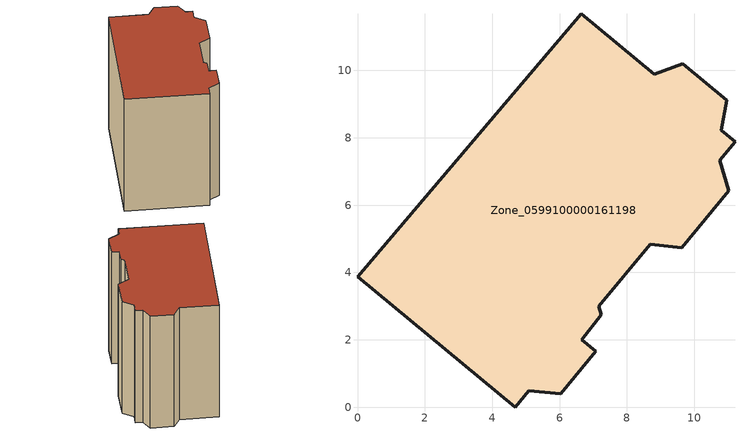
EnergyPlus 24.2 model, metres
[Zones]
Zone_0599100000161198
 floor ground (C_G): 7.16,3 7.24,2.74 6.66,2 7.08,1.66 6.03,0.4 5.08,0.49 4.68,0 0,3.88 6.64,11.68 8.81,9.88 9.66,10.2 10.96,9.12 10.81,8.23 11.21,7.89 10.76,7.34 11.03,6.43 9.63,4.73 8.69,4.84 z0
 wall outside (C_F): 0,3.88 4.68,0 5.08,0.49 6.03,0.4 7.08,1.66 6.66,2 7.24,2.74 7.16,3 8.69,4.84 9.63,4.73 11.03,6.43 10.76,7.34 11.21,7.89 10.81,8.23 10.96,9.12 9.66,10.2 8.81,9.88 6.64,11.68 0,3.88 z0:9.55
 roof outside (C_R): 6.03,0.4 7.08,1.66 6.66,2 7.24,2.74 7.16,3 8.69,4.84 9.63,4.73 11.03,6.43 10.76,7.34 11.21,7.89 10.81,8.23 10.96,9.12 9.66,10.2 8.81,9.88 6.64,11.68 0,3.88 4.68,0 5.08,0.49 z9.55
[BUILDING]
Pand.0599100000161198: North Axis=0; Terrain=City; Loads Convergence Tolerance Value=0.04; Temperature Convergence Tolerance Value=0.4; Solar Distribution=FullExterior; Maximum Number of Warmup Days=25; Minimum Number of Warmup Days=1
[Site:Location]
Rotterdam.The.Hague.AP_ZH_NLD Design_Conditions: Latitude=51.96; Longitude=4.45; Time Zone=1; Elevation=-4.5
[SITE:GROUNDTEMPERATURE:BUILDINGSURFACE]
18, 18, 18, 18, 18, 18, 18, 18, 18, 18, 18, 18
[MATERIAL] Thermal Absorptance=0.9; Solar Absorptance=0.7; Visible Absorptance=0.7
Name | Roughness | Thickness | Conductivity | Density | Specific Heat
G.TC.1946 | MediumSmooth | 0.15 | 1 | 540 | 1210
F.TC.1946 | Rough | 0.3 | 0.857143 | 1920 | 840
R.TC.1946 | MediumRough | 0.2 | 0.909091 | 1500 | 1000
[CONSTRUCTION]
C_G: G.TC.1946
C_F: F.TC.1946
C_R: R.TC.1946
[ZONE]
Zone_0599100000161198: Type=1; Multiplier=1; Ceiling Height=Autocalculate; Volume=Autocalculate; Floor Area=autocalculate; Part of Total Floor Area=Yes
[ZONEINFILTRATION:DESIGNFLOWRATE]
Infil_Zone_0599100000161198: Zone or ZoneList or Space or SpaceList=Zone_0599100000161198; Schedule=AlwaysOn; Design Flow Rate Calculation Method=Flow/Area; Flow Rate per Floor Area=0.003; Constant Term Coefficient=1; Temperature Term Coefficient=0; Velocity Term Coefficient=0; Velocity Squared Term Coefficient=0
[HVACTEMPLATE:ZONE:IDEALLOADSAIRSYSTEM]
Zone_0599100000161198: Maximum Heating Supply Air Temperature=50; Minimum Cooling Supply Air Temperature=13; Maximum Heating Supply Air Humidity Ratio=0.0156; Minimum Cooling Supply Air Humidity Ratio=0.0077; Heating Limit=NoLimit; Cooling Limit=NoLimit; Dehumidification Control Type=ConstantSensibleHeatRatio; Cooling Sensible Heat Ratio=0.7; Dehumidification Setpoint=60; Humidification Control Type=None; Humidification Setpoint=30; Outdoor Air Method=None; Outdoor Air Flow Rate per Person=0.00944; Outdoor Air Flow Rate per Zone Floor Area=0; Outdoor Air Flow Rate per Zone=0; Demand Controlled Ventilation Type=None; Outdoor Air Economizer Type=NoEconomizer; Heat Recovery Type=None; Sensible Heat Recovery Effectiveness=0.7; Latent Heat Recovery Effectiveness=0.65
[ZONECONTROL:THERMOSTAT]
ThermostatControl_Zone_0599100000161198: Zone or ZoneList=Zone_0599100000161198; Control Type Schedule=DualSetpointControlType; Control 1=Thermostat_Zone_0599100000161198; Temperature Difference Between Cutout And Setpoint=0
[THERMOSTATSETPOINT:DUALSETPOINT]
Thermostat_Zone_0599100000161198: Heating Setpoint Temperature Schedule=HeatingSetpoint_Zone_0599100000161198; Cooling Setpoint Temperature Schedule=CoolingSetpoint_Zone_0599100000161198
[SCHEDULE:COMPACT]
HeatingSetpoint_Zone_0599100000161198: Through: 12/31, For: AllDays, Until: 24:00, 21
CoolingSetpoint_Zone_0599100000161198: Through: 12/31, For: AllDays, Until: 24:00, 24
DualSetpointControlType: Through: 12/31, For: AllDays, Until: 24:00, 4
AlwaysOn: Through: 12/31, For: AllDays, Until: 24:00, 1
